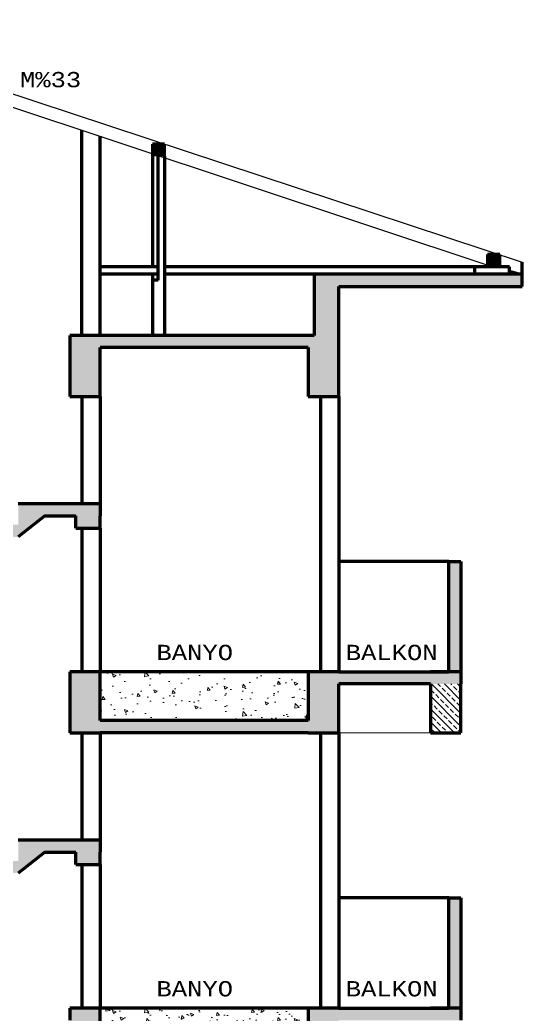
# Model space of a CAD drawing. Header units: millimetres. Extents: x 35860 to 71103, y -11298 to -8385.
# Drawn here: x 39439.2 to 39541.9, y -9425.5 to -9222.2 of the extents above; entities that cross this region are included whole.
import ezdxf
from ezdxf.enums import TextEntityAlignment as Align

# ---------------------------------------------------------------- set-up
doc = ezdxf.new("R2010")
doc.units = ezdxf.units.MM
doc.header["$MEASUREMENT"] = 0
doc.layers.get('0').update_dxf_attribs({"lineweight": 15})
for name, color, linetype, lineweight in [('02', 2, 'Continuous', 20), ('03_Yazı', 1, 'Continuous', 30), ('07', 3, 'Continuous', 70)]:
    doc.layers.add(name, color=color, linetype=linetype, lineweight=lineweight)
doc.styles.add('C', font='')
doc.styles.get('C').set_extended_font_data('Courier New Tur')

msp = doc.modelspace()

# ---------------------------------------------------------------- hatches: boundary and pattern name
for points in [[(39466.31, -9250.1), (39466.31, -9247.6), (39468.81, -9247.6), (39468.81, -9250.1)], [(39534.82, -9272.7), (39534.82, -9270.2), (39537.32, -9270.2), (39537.32, -9272.7)]]:
    msp.add_hatch(color=256).paths.add_polyline_path(points)
h = msp.add_hatch()
h.set_pattern_fill('ANSI33', color=256, scale=7.5, style=0)
h.set_pattern_definition([(135, (52505.0171, -6929.5944), (1.32582521, 1.32582521), []), (135, (52503.6913, -6929.5944), (1.32582521, 1.32582521), [0.9375, -0.46875])])
h.paths.add_polyline_path([(39358.16, -9357.98), (39285.66, -9357.98), (39285.66, -9367.98), (39279.41, -9367.98), (39279.41, -9357.98), (39254.41, -9357.98), (39254.41, -9332.98), (39256.91, -9332.98), (39256.91, -9355.48), (39279.41, -9355.48), (39389.41, -9355.48), (39389.41, -9351.18), (39395.66, -9351.18), (39395.66, -9346.89), (39401.91, -9346.89), (39401.91, -9342.59), (39408.16, -9342.59), (39408.16, -9338.3), (39414.41, -9338.3), (39414.41, -9334), (39420.66, -9334), (39420.66, -9329.71), (39426.91, -9329.71), (39426.91, -9325.41), (39433.16, -9325.41), (39438.87, -9325.41), (39438.87, -9321.12), (39455.66, -9321.12), (39455.66, -9323.62), (39455.66, -9326.12), (39450.66, -9326.12), (39450.66, -9323.62), (39444.29, -9323.62), (39438.87, -9327.91), (39433.16, -9327.91), (39389.71, -9357.98), (39364.41, -9357.98), (39364.41, -9367.98), (39358.16, -9367.98)])
h.paths.add_polyline_path([(39449.41, -9289.23), (39449.41, -9286.73), (39455.66, -9286.73), (39499.41, -9286.73), (39499.41, -9274.23), (39504.41, -9274.23), (39541.91, -9274.23), (39541.91, -9276.73), (39504.41, -9276.73), (39504.41, -9286.73), (39504.41, -9299.23), (39498.16, -9299.23), (39498.16, -9289.23), (39455.66, -9289.23), (39455.66, -9299.23), (39449.41, -9299.23)])
h.paths.add_polyline_path([(39449.41, -9357.98), (39449.41, -9355.48), (39455.66, -9355.48), (39455.66, -9365.48), (39498.16, -9365.48), (39498.16, -9355.48), (39504.41, -9355.48), (39526.91, -9355.48), (39526.91, -9332.98), (39529.41, -9332.98), (39529.41, -9357.98), (39504.41, -9357.98), (39504.41, -9367.98), (39498.16, -9367.98), (39455.66, -9367.98), (39449.41, -9367.98)])
h.paths.add_polyline_path([(39450.66, -9392.37), (39444.29, -9392.37), (39438.87, -9396.66), (39433.16, -9396.66), (39389.71, -9426.73), (39364.41, -9426.73), (39364.41, -9436.73), (39358.16, -9436.73), (39358.16, -9426.73), (39285.66, -9426.73), (39285.66, -9436.73), (39279.41, -9436.73), (39279.41, -9426.73), (39254.41, -9426.73), (39254.41, -9401.73), (39256.91, -9401.73), (39256.91, -9424.23), (39279.41, -9424.23), (39389.41, -9424.23), (39389.41, -9419.93), (39395.66, -9419.93), (39395.66, -9415.64), (39401.91, -9415.64), (39401.91, -9411.34), (39408.16, -9411.34), (39408.16, -9407.05), (39414.41, -9407.05), (39414.41, -9402.75), (39420.66, -9402.75), (39420.66, -9398.46), (39426.91, -9398.46), (39426.91, -9394.16), (39433.16, -9394.16), (39438.87, -9394.16), (39438.87, -9389.87), (39455.66, -9389.87), (39455.66, -9392.37), (39455.66, -9394.87), (39450.66, -9394.87)])
h.paths.add_polyline_path([(39449.41, -9426.73), (39449.41, -9424.23), (39455.66, -9424.23), (39455.66, -9434.23), (39498.16, -9434.23), (39498.16, -9424.23), (39504.41, -9424.23), (39526.91, -9424.23), (39526.91, -9401.73), (39529.41, -9401.73), (39529.41, -9426.73), (39504.41, -9426.73), (39504.41, -9436.73), (39498.16, -9436.73), (39455.66, -9436.73), (39449.41, -9436.73)])
h.paths.add_polyline_path([(39438.87, -9458.62), (39455.66, -9458.62), (39455.66, -9461.12), (39455.66, -9463.62), (39450.66, -9463.62), (39450.66, -9461.12), (39444.29, -9461.12), (39438.87, -9465.41), (39433.16, -9465.41), (39389.71, -9495.48), (39364.41, -9495.48), (39364.41, -9505.48), (39358.16, -9505.48), (39358.16, -9495.48), (39285.66, -9495.48), (39285.66, -9505.48), (39279.41, -9505.48), (39279.41, -9495.48), (39254.41, -9495.48), (39254.41, -9470.48), (39256.91, -9470.48), (39256.91, -9492.98), (39279.41, -9492.98), (39389.41, -9492.98), (39389.41, -9488.68), (39395.66, -9488.68), (39395.66, -9484.39), (39401.91, -9484.39), (39401.91, -9480.09), (39408.16, -9480.09), (39408.16, -9475.8), (39414.41, -9475.8), (39414.41, -9471.5), (39420.66, -9471.5), (39420.66, -9467.21), (39426.91, -9467.21), (39426.91, -9462.91), (39433.16, -9462.91), (39438.87, -9462.91)])
h.paths.add_polyline_path([(39449.41, -9495.48), (39449.41, -9492.98), (39455.66, -9492.98), (39455.66, -9502.98), (39498.16, -9502.98), (39498.16, -9492.98), (39504.41, -9492.98), (39526.91, -9492.98), (39526.91, -9470.48), (39529.41, -9470.48), (39529.41, -9495.48), (39504.41, -9495.48), (39504.41, -9505.48), (39498.16, -9505.48), (39455.66, -9505.48), (39449.41, -9505.48)])
h = msp.add_hatch()
h.set_pattern_fill('AR-CONC', color=256, style=0)
h.set_pattern_definition([(130, (51691.801, -6958.6043), (-7.1726018, -0.6275213), [0.75, -8.25]), (185, (51691.801, -6958.604), (1.3875133, 7.5219213), [0.6, -6.6]), (79.5486, (51691.203, -6958.6566), (-5.785094, 6.8943954), [0.637402, -7.011421]), (133.8158, (51691.801, -6956.604), (-10.6724105, -1.65519), [1.125, -12.375]), (83.3644, (51690.912, -6956.742), (-9.346627, 9.741179), [0.956103, -10.51713]), (188.8158, (51691.801, -6956.604), (-9.346619, 9.741186), [0.9, -9.9]), (159, (51690.801, -6957.1043), (-5.9690705, -4.026189), [0.75, -8.25]), (214, (51690.801, -6957.104), (-2.4331533, 7.2515005), [0.6, -6.6]), (108.5486, (51690.3035, -6957.44), (-8.4022263, 3.225305), [0.637402, -7.011421]), (142.5, (51691.801, -6958.6043), (-0.12159855, 3.32893854), [0, -6.52, 0, -6.7, 0, -6.625]), (172.5, (51691.801, -6958.6043), (-2.6306954, 3.9441171), [0, -3.82, 0, -6.37, 0, -2.525]), (212.5, (51694.031, -6958.6043), (-5.33822436, -0.2255487), [0, -2.5, 0, -7.8, 0, -10.35]), (222.5, (51695.031, -6958.6043), (-5.8318617, 1.0010498), [0, -3.25, 0, -5.18, 0, -7.35])])
h.paths.add_polyline_path([(39455.66, -9355.48), (39498.16, -9355.48), (39498.16, -9365.48), (39455.66, -9365.48)])
h.paths.add_polyline_path([(39455.66, -9424.23), (39498.16, -9424.23), (39498.16, -9434.23), (39455.66, -9434.23)])
h = msp.add_hatch()
h.set_pattern_fill('ANSI33', color=256, scale=7.5, style=0)
h.set_pattern_definition([(135, (52662.8301, -6929.5944), (1.32582521, 1.32582521), []), (135, (52661.5043, -6929.5944), (1.32582521, 1.32582521), [0.9375, -0.46875])])
h.paths.add_polyline_path([(39523.16, -9357.98), (39529.41, -9357.98), (39529.41, -9367.98), (39523.16, -9367.98)])
h = msp.add_hatch()
h.set_pattern_fill('AR-CONC', color=256, style=0)
h.set_pattern_definition([(130, (51691.801, -7027.3543), (-7.1726018, -0.6275213), [0.75, -8.25]), (185, (51691.801, -7027.354), (1.3875133, 7.5219213), [0.6, -6.6]), (79.5486, (51691.203, -7027.4066), (-5.785094, 6.8943954), [0.637402, -7.011421]), (133.8158, (51691.801, -7025.354), (-10.6724105, -1.65519), [1.125, -12.375]), (83.3644, (51690.912, -7025.492), (-9.346627, 9.741179), [0.956103, -10.51713]), (188.8158, (51691.801, -7025.354), (-9.346619, 9.741186), [0.9, -9.9]), (159, (51690.801, -7025.8543), (-5.9690705, -4.026189), [0.75, -8.25]), (214, (51690.801, -7025.854), (-2.4331533, 7.2515005), [0.6, -6.6]), (108.5486, (51690.3035, -7026.19), (-8.4022263, 3.225305), [0.637402, -7.011421]), (142.5, (51691.801, -7027.3543), (-0.12159855, 3.32893854), [0, -6.52, 0, -6.7, 0, -6.625]), (172.5, (51691.801, -7027.3543), (-2.6306954, 3.9441171), [0, -3.82, 0, -6.37, 0, -2.525]), (212.5, (51694.031, -7027.3543), (-5.33822436, -0.2255487), [0, -2.5, 0, -7.8, 0, -10.35]), (222.5, (51695.031, -7027.3543), (-5.8318617, 1.0010498), [0, -3.25, 0, -5.18, 0, -7.35])])
h.paths.add_polyline_path([(39455.66, -9424.23), (39498.16, -9424.23), (39498.16, -9434.23), (39455.66, -9434.23)])
h.paths.add_polyline_path([(39455.66, -9492.98), (39498.16, -9492.98), (39498.16, -9502.98), (39455.66, -9502.98)])

# ---------------------------------------------------------------- linework, layer by layer
at = {"layer": '02'}
msp.add_line((39523.16, -9367.98), (39504.41, -9367.98), dxfattribs=at)
at = {"layer": '03_Yazı'}
for p, q in [((39391.91, -9222.23), (39541.91, -9271.73)), ((39391.91, -9224.82), (39535.92, -9272.7))]:
    msp.add_line(p, q, dxfattribs=at)
at = {"layer": '07'}
for p, q in [((39451.91, -9286.73), (39451.91, -9244.77)), ((39455.66, -9286.73), (39455.66, -9246.01)), ((39468.81, -9247.6), (39466.31, -9247.6)), ((39466.31, -9247.6), (39466.31, -9250.1)), ((39468.81, -9250.1), (39468.81, -9247.6)), ((39467.48, -9275.46), (39467.48, -9248.55)), ((39466.31, -9250.1), (39466.31, -9272.7)), ((39468.81, -9250.1), (39468.81, -9272.7)), ((39537.32, -9270.2), (39534.82, -9270.2)), ((39534.82, -9270.2), (39534.82, -9272.7)), ((39537.32, -9272.7), (39537.32, -9270.2)), ((39541.91, -9274.23), (39541.91, -9271.73)), ((39467.48, -9272.7), (39455.66, -9272.7)), ((39467.48, -9274.23), (39455.66, -9274.23)), ((39466.31, -9274.23), (39466.31, -9286.73)), ((39532.16, -9272.7), (39468.81, -9272.7)), ((39468.81, -9272.7), (39468.81, -9274.23)), ((39499.41, -9274.23), (39468.81, -9274.23)), ((39468.81, -9274.23), (39468.81, -9286.73)), ((39504.41, -9274.23), (39499.41, -9274.23)), ((39499.41, -9274.23), (39499.41, -9286.73)), ((39541.91, -9274.23), (39504.41, -9274.23)), ((39539.34, -9272.7), (39532.16, -9272.7)), ((39532.16, -9272.7), (39532.16, -9274.23)), ((39539.34, -9274.23), (39539.34, -9272.7)), ((39539.34, -9273.62), (39541.26, -9274.14)), ((39541.91, -9276.73), (39541.91, -9274.23)), ((39467.48, -9275.46), (39466.31, -9275.46)), ((39504.41, -9286.73), (39504.41, -9276.73)), ((39504.41, -9276.73), (39541.91, -9276.73)), ((39455.66, -9286.73), (39449.41, -9286.73)), ((39455.66, -9286.73), (39449.41, -9286.73)), ((39449.41, -9286.73), (39449.41, -9289.23)), ((39499.41, -9286.73), (39455.66, -9286.73)), ((39504.41, -9299.23), (39504.41, -9286.73)), ((39449.41, -9289.23), (39449.41, -9299.23)), ((39455.66, -9299.23), (39455.66, -9289.23)), ((39498.16, -9289.23), (39455.66, -9289.23)), ((39498.16, -9289.23), (39498.16, -9299.23)), ((39449.41, -9299.23), (39455.66, -9299.23)), ((39451.91, -9299.23), (39451.91, -9321.12)), ((39455.66, -9299.23), (39455.66, -9321.12)), ((39498.16, -9299.23), (39504.41, -9299.23)), ((39500.66, -9299.23), (39500.66, -9355.48)), ((39504.41, -9299.23), (39504.41, -9355.48)), ((39438.87, -9321.12), (39455.66, -9321.12)), ((39455.66, -9321.12), (39455.66, -9323.62)), ((39444.29, -9323.62), (39438.87, -9327.91)), ((39444.29, -9323.62), (39450.66, -9323.62)), ((39450.66, -9326.12), (39450.66, -9323.62)), ((39455.66, -9326.12), (39455.66, -9323.62)), ((39450.66, -9326.12), (39455.66, -9326.12)), ((39451.91, -9326.12), (39451.91, -9355.48)), ((39455.66, -9326.12), (39455.66, -9355.48)), ((39526.91, -9332.98), (39504.41, -9332.98)), ((39526.91, -9355.48), (39526.91, -9332.98)), ((39526.91, -9332.98), (39529.41, -9332.98)), ((39529.41, -9332.98), (39529.41, -9357.98)), ((39455.66, -9355.48), (39449.41, -9355.48)), ((39455.66, -9355.48), (39449.41, -9355.48)), ((39449.41, -9355.48), (39449.41, -9357.98)), ((39455.66, -9365.48), (39455.66, -9355.48)), ((39498.16, -9355.48), (39455.66, -9355.48)), ((39504.41, -9355.48), (39498.16, -9355.48)), ((39498.16, -9355.48), (39498.16, -9365.48)), ((39504.41, -9355.48), (39526.91, -9355.48)), ((39529.41, -9355.48), (39523.16, -9355.48)), ((39449.41, -9357.98), (39449.41, -9367.98)), ((39504.41, -9367.98), (39504.41, -9357.98)), ((39523.16, -9357.98), (39504.41, -9357.98)), ((39523.16, -9357.98), (39523.16, -9367.98)), ((39529.41, -9367.98), (39529.41, -9357.98)), ((39498.16, -9365.48), (39455.66, -9365.48)), ((39449.41, -9367.98), (39455.66, -9367.98)), ((39451.91, -9367.98), (39451.91, -9389.87)), ((39498.16, -9367.98), (39455.66, -9367.98)), ((39455.66, -9367.98), (39455.66, -9389.87)), ((39498.16, -9367.98), (39504.41, -9367.98)), ((39500.66, -9367.98), (39500.66, -9424.23)), ((39504.41, -9367.98), (39504.41, -9424.23)), ((39523.16, -9367.98), (39529.41, -9367.98)), ((39438.87, -9389.87), (39455.66, -9389.87)), ((39455.66, -9389.87), (39455.66, -9392.37)), ((39444.29, -9392.37), (39438.87, -9396.66)), ((39444.29, -9392.37), (39450.66, -9392.37)), ((39450.66, -9394.87), (39450.66, -9392.37)), ((39455.66, -9394.87), (39455.66, -9392.37)), ((39450.66, -9394.87), (39455.66, -9394.87)), ((39451.91, -9394.87), (39451.91, -9424.23)), ((39455.66, -9394.87), (39455.66, -9424.23)), ((39526.91, -9401.73), (39504.41, -9401.73)), ((39526.91, -9424.23), (39526.91, -9401.73)), ((39526.91, -9401.73), (39529.41, -9401.73)), ((39529.41, -9401.73), (39529.41, -9426.73)), ((39455.66, -9424.23), (39449.41, -9424.23)), ((39455.66, -9424.23), (39449.41, -9424.23)), ((39449.41, -9424.23), (39449.41, -9426.73)), ((39455.66, -9434.23), (39455.66, -9424.23)), ((39498.16, -9424.23), (39455.66, -9424.23)), ((39504.41, -9424.23), (39498.16, -9424.23)), ((39498.16, -9424.23), (39498.16, -9434.23)), ((39504.41, -9424.23), (39526.91, -9424.23)), ((39529.41, -9424.23), (39523.16, -9424.23))]:
    msp.add_line(p, q, dxfattribs=at)

# ---------------------------------------------------------------- texts
at = {"layer": '03_Yazı', "style": 'C'}
for tag, p in [('M%33', (39445.49, -9234.44)), ('BANYO', (39474.97, -9351.54)), ('BALKON', (39515.24, -9351.54)), ('BANYO', (39474.97, -9420.29)), ('BALKON', (39515.24, -9420.29))]:
    msp.add_attdef(tag, text='A:10.00m2', height=3.125, dxfattribs=at).set_placement(p, align=Align.MIDDLE_CENTER)

doc.saveas('drawing.dxf')
